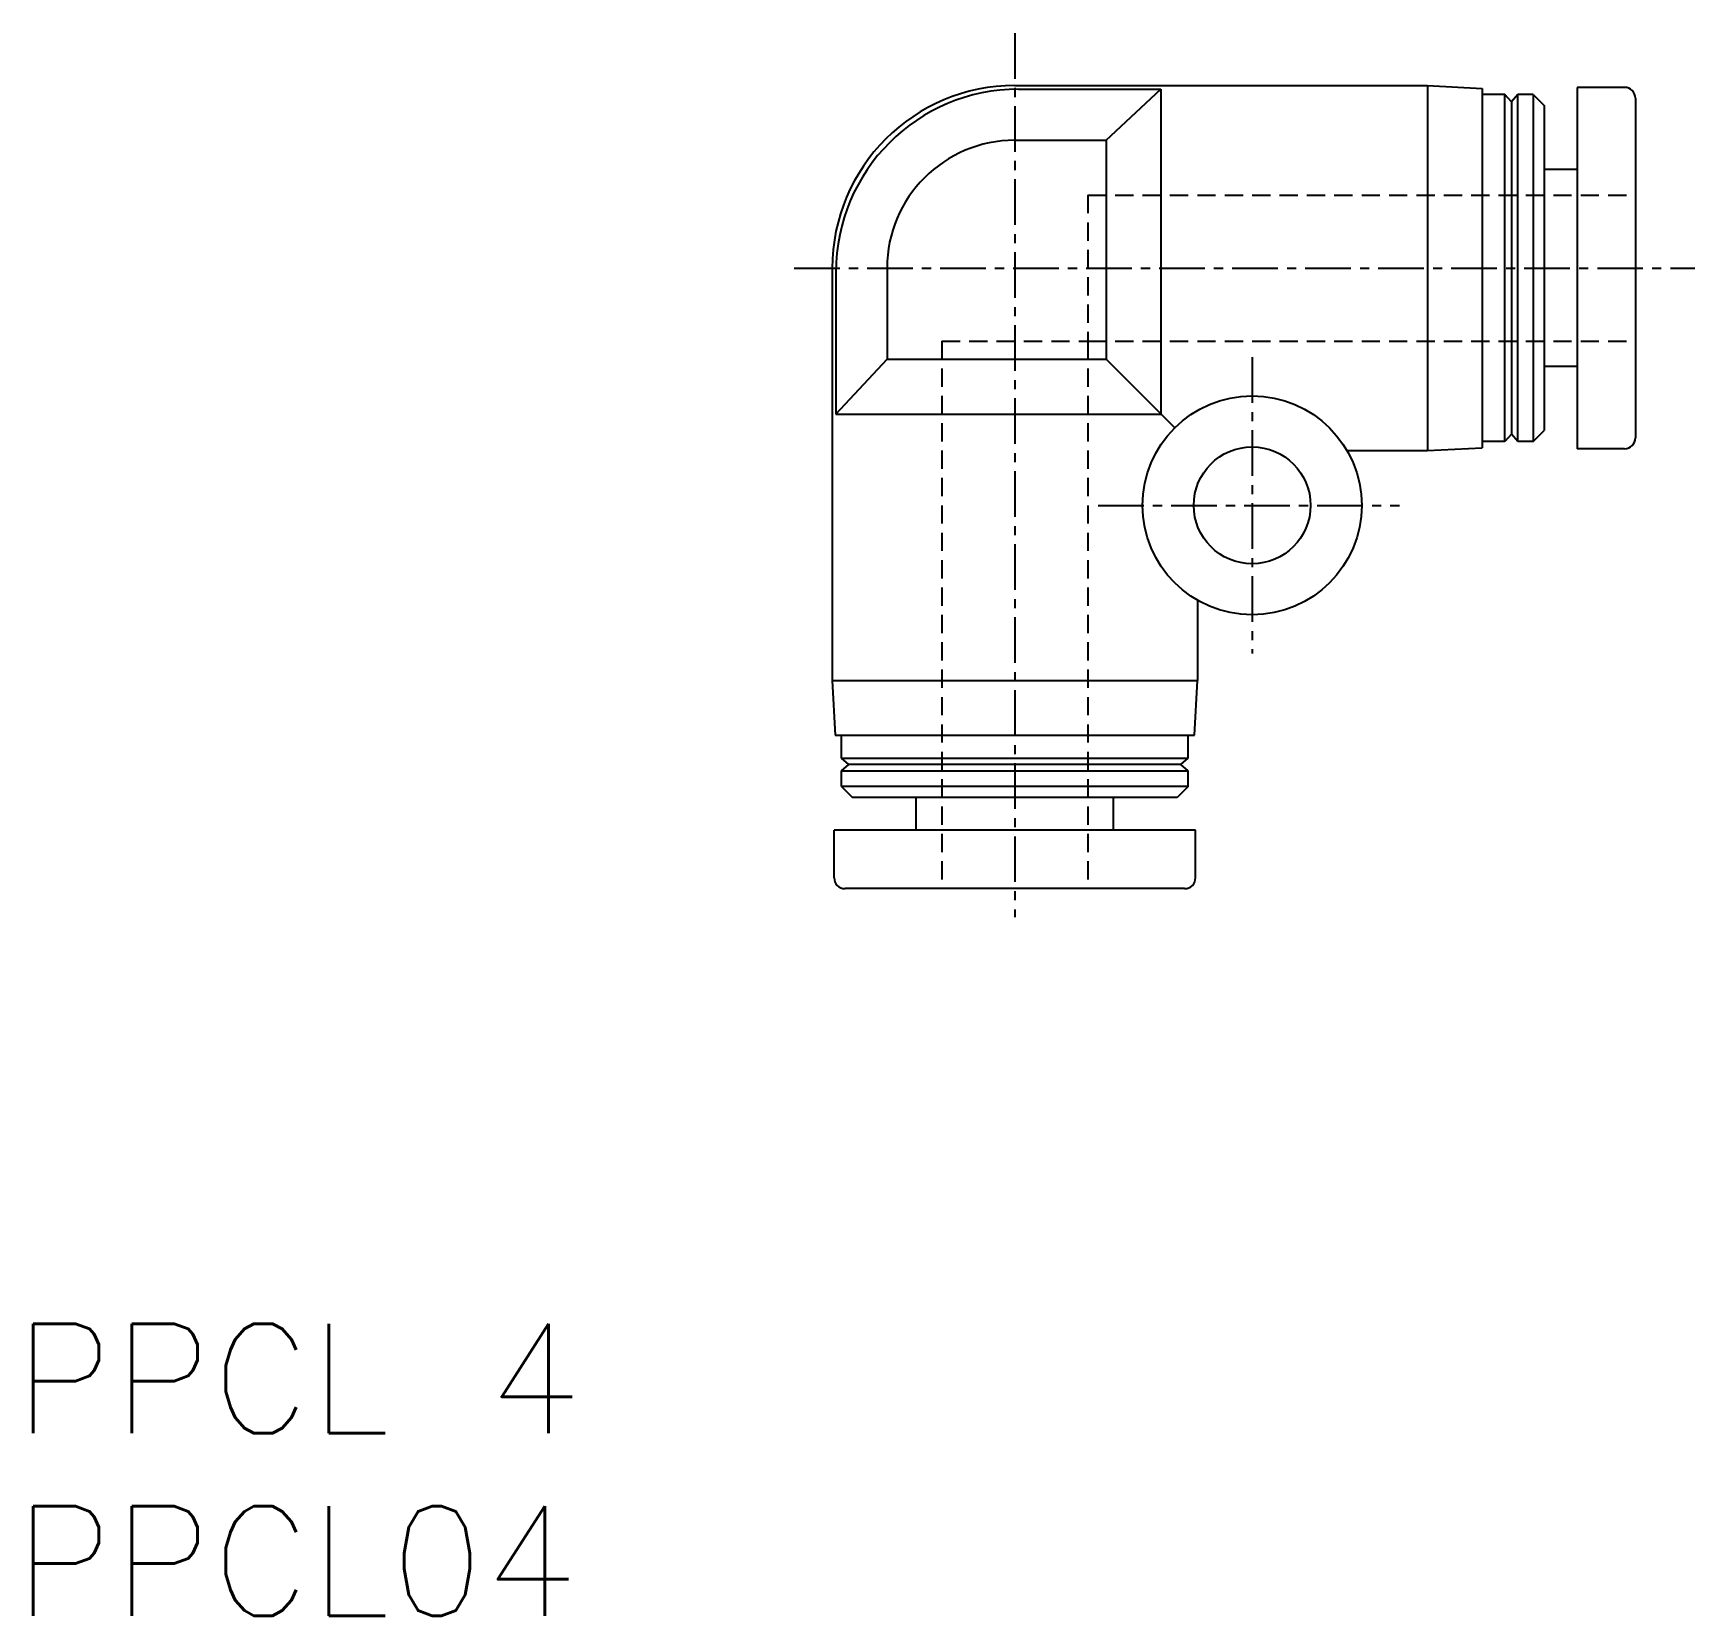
# Model space of a CAD drawing. Extents: x 0.5 to 46, y 0 to 43.4.
import ezdxf

# ---------------------------------------------------------------- set-up
doc = ezdxf.new("R2010")
doc.units = 0
doc.linetypes.add('CENTER', pattern=[2, 1.25, -0.25, 0.25, -0.25])
doc.linetypes.add('DASHED', pattern=[0.75, 0.5, -0.25])
doc.layers.get('0').update_dxf_attribs({"linetype": 'CONTINUOUS'})
doc.layers.add('CENTER', color=1, linetype='CENTER')
doc.styles.get("Standard").update_dxf_attribs({"font": 'txt.shx'})

# ---------------------------------------------------------------- blocks, each defined once
blk = doc.blocks.new('*U7')
at = {"color": 7, "linetype": 'CONTINUOUS'}
blk.add_text('PPCL04', height=3, dxfattribs=at).set_placement((0, 0))
blk = doc.blocks.new('*U8')
at = {"color": 7, "linetype": 'CONTINUOUS'}
blk.add_text('PPCL 4', height=3, dxfattribs=at).set_placement((0, 5))

msp = doc.modelspace()

# ---------------------------------------------------------------- linework, layer by layer
at = {"color": 7, "linetype": 'CONTINUOUS'}
for p, q in [((27.401, 41.918), (38.701, 41.918)), ((38.701, 41.918), (40.201, 41.839)), ((38.701, 41.918), (38.701, 31.918)), ((27.502, 41.817), (31.401, 41.817)), ((29.901, 40.418), (31.401, 41.817)), ((31.401, 41.817), (31.401, 32.918)), ((40.201, 41.839), (40.201, 31.997)), ((40.826, 41.668), (40.201, 41.668)), ((41.001, 41.468), (40.826, 41.668)), ((40.826, 32.168), (40.826, 41.668)), ((41.176, 41.668), (41.001, 41.468)), ((41.001, 41.468), (41.001, 32.368)), ((41.176, 32.168), (41.176, 41.668)), ((41.601, 41.668), (41.176, 41.668)), ((41.601, 41.668), (41.601, 32.168)), ((41.601, 41.668), (41.901, 41.368)), ((44.101, 41.868), (42.801, 41.868)), ((42.801, 41.868), (42.801, 31.968)), ((44.401, 41.568), (44.401, 32.268)), ((41.901, 41.368), (41.901, 32.468)), ((27.401, 40.418), (29.901, 40.418)), ((29.901, 40.418), (29.901, 34.418)), ((42.801, 39.618), (41.901, 39.618)), ((22.401, 36.918), (22.401, 25.618)), ((23.901, 36.918), (23.901, 34.418)), ((22.502, 36.817), (22.502, 32.918)), ((22.502, 32.918), (23.901, 34.418)), ((23.901, 34.418), (29.901, 34.418)), ((31.78, 32.539), (29.901, 34.418)), ((42.801, 34.218), (41.901, 34.218)), ((22.502, 32.918), (31.401, 32.918)), ((41.001, 32.368), (40.826, 32.168)), ((41.176, 32.168), (41.001, 32.368)), ((41.601, 32.168), (41.901, 32.468)), ((36.499, 31.918), (38.701, 31.918)), ((38.701, 31.918), (40.201, 31.997)), ((40.826, 32.168), (40.201, 32.168)), ((41.601, 32.168), (41.176, 32.168)), ((44.101, 31.968), (42.801, 31.968)), ((32.401, 27.82), (32.401, 25.618)), ((22.401, 25.618), (22.48, 24.118)), ((22.401, 25.618), (32.401, 25.618)), ((32.323, 24.118), (32.401, 25.618)), ((22.48, 24.118), (32.323, 24.118)), ((22.651, 23.493), (22.651, 24.118)), ((32.151, 23.493), (32.151, 24.118)), ((22.851, 23.318), (22.651, 23.493)), ((22.651, 23.493), (32.151, 23.493)), ((22.651, 23.143), (22.851, 23.318)), ((31.951, 23.318), (22.851, 23.318)), ((31.951, 23.318), (32.151, 23.493)), ((32.151, 23.143), (31.951, 23.318)), ((22.651, 22.718), (22.651, 23.143)), ((22.651, 23.143), (32.151, 23.143)), ((32.151, 22.718), (32.151, 23.143)), ((22.651, 22.718), (22.951, 22.418)), ((32.151, 22.718), (22.651, 22.718)), ((31.851, 22.418), (22.951, 22.418)), ((24.701, 21.518), (24.701, 22.418)), ((30.101, 21.518), (30.101, 22.418)), ((32.151, 22.718), (31.851, 22.418)), ((32.351, 21.518), (22.451, 21.518)), ((22.451, 20.218), (22.451, 21.518)), ((32.351, 20.218), (32.351, 21.518)), ((32.051, 19.918), (22.751, 19.918))]:
    msp.add_line(p, q, dxfattribs=at)
at = {"color": 3, "linetype": 'DASHED'}
for p, q in [((29.401, 38.918), (44.401, 38.918)), ((29.401, 38.918), (29.401, 34.918)), ((25.401, 34.918), (25.401, 19.918)), ((25.401, 34.918), (29.401, 34.918)), ((29.401, 34.918), (29.401, 19.918)), ((29.401, 34.918), (44.401, 34.918))]:
    msp.add_line(p, q, dxfattribs=at)
at = {"color": 7, "linetype": 'CONTINUOUS'}
for radius in [3, 1.6]:
    msp.add_circle((33.901, 30.418), radius, dxfattribs=at)
for centre, radius, start, end in [((27.401, 36.918), 5, 90, 180), ((27.502, 36.817), 5, 90, 180), ((44.101, 41.568), 0.3, 0, 90), ((27.401, 36.918), 3.5, 90, 180), ((44.101, 32.268), 0.3, 270, 0), ((22.751, 20.218), 0.3, 180, 270), ((32.051, 20.218), 0.3, 270, 0)]:
    msp.add_arc(centre, radius, start, end, dxfattribs=at)
at = {"layer": 'CENTER', "color": 1, "linetype": 'CENTER'}
for p, q in [((27.401, 43.351), (27.401, 19.139)), ((21.356, 36.918), (46.025, 36.918)), ((33.901, 34.475), (33.901, 26.361)), ((29.684, 30.418), (37.936, 30.418))]:
    msp.add_line(p, q, dxfattribs=at)

# ---------------------------------------------------------------- block references
at = {"color": 7, "linetype": 'CONTINUOUS'}
for name in ['*U8', '*U7']:
    msp.add_blockref(name, (0, 0), dxfattribs=at)

doc.saveas('drawing.dxf')
